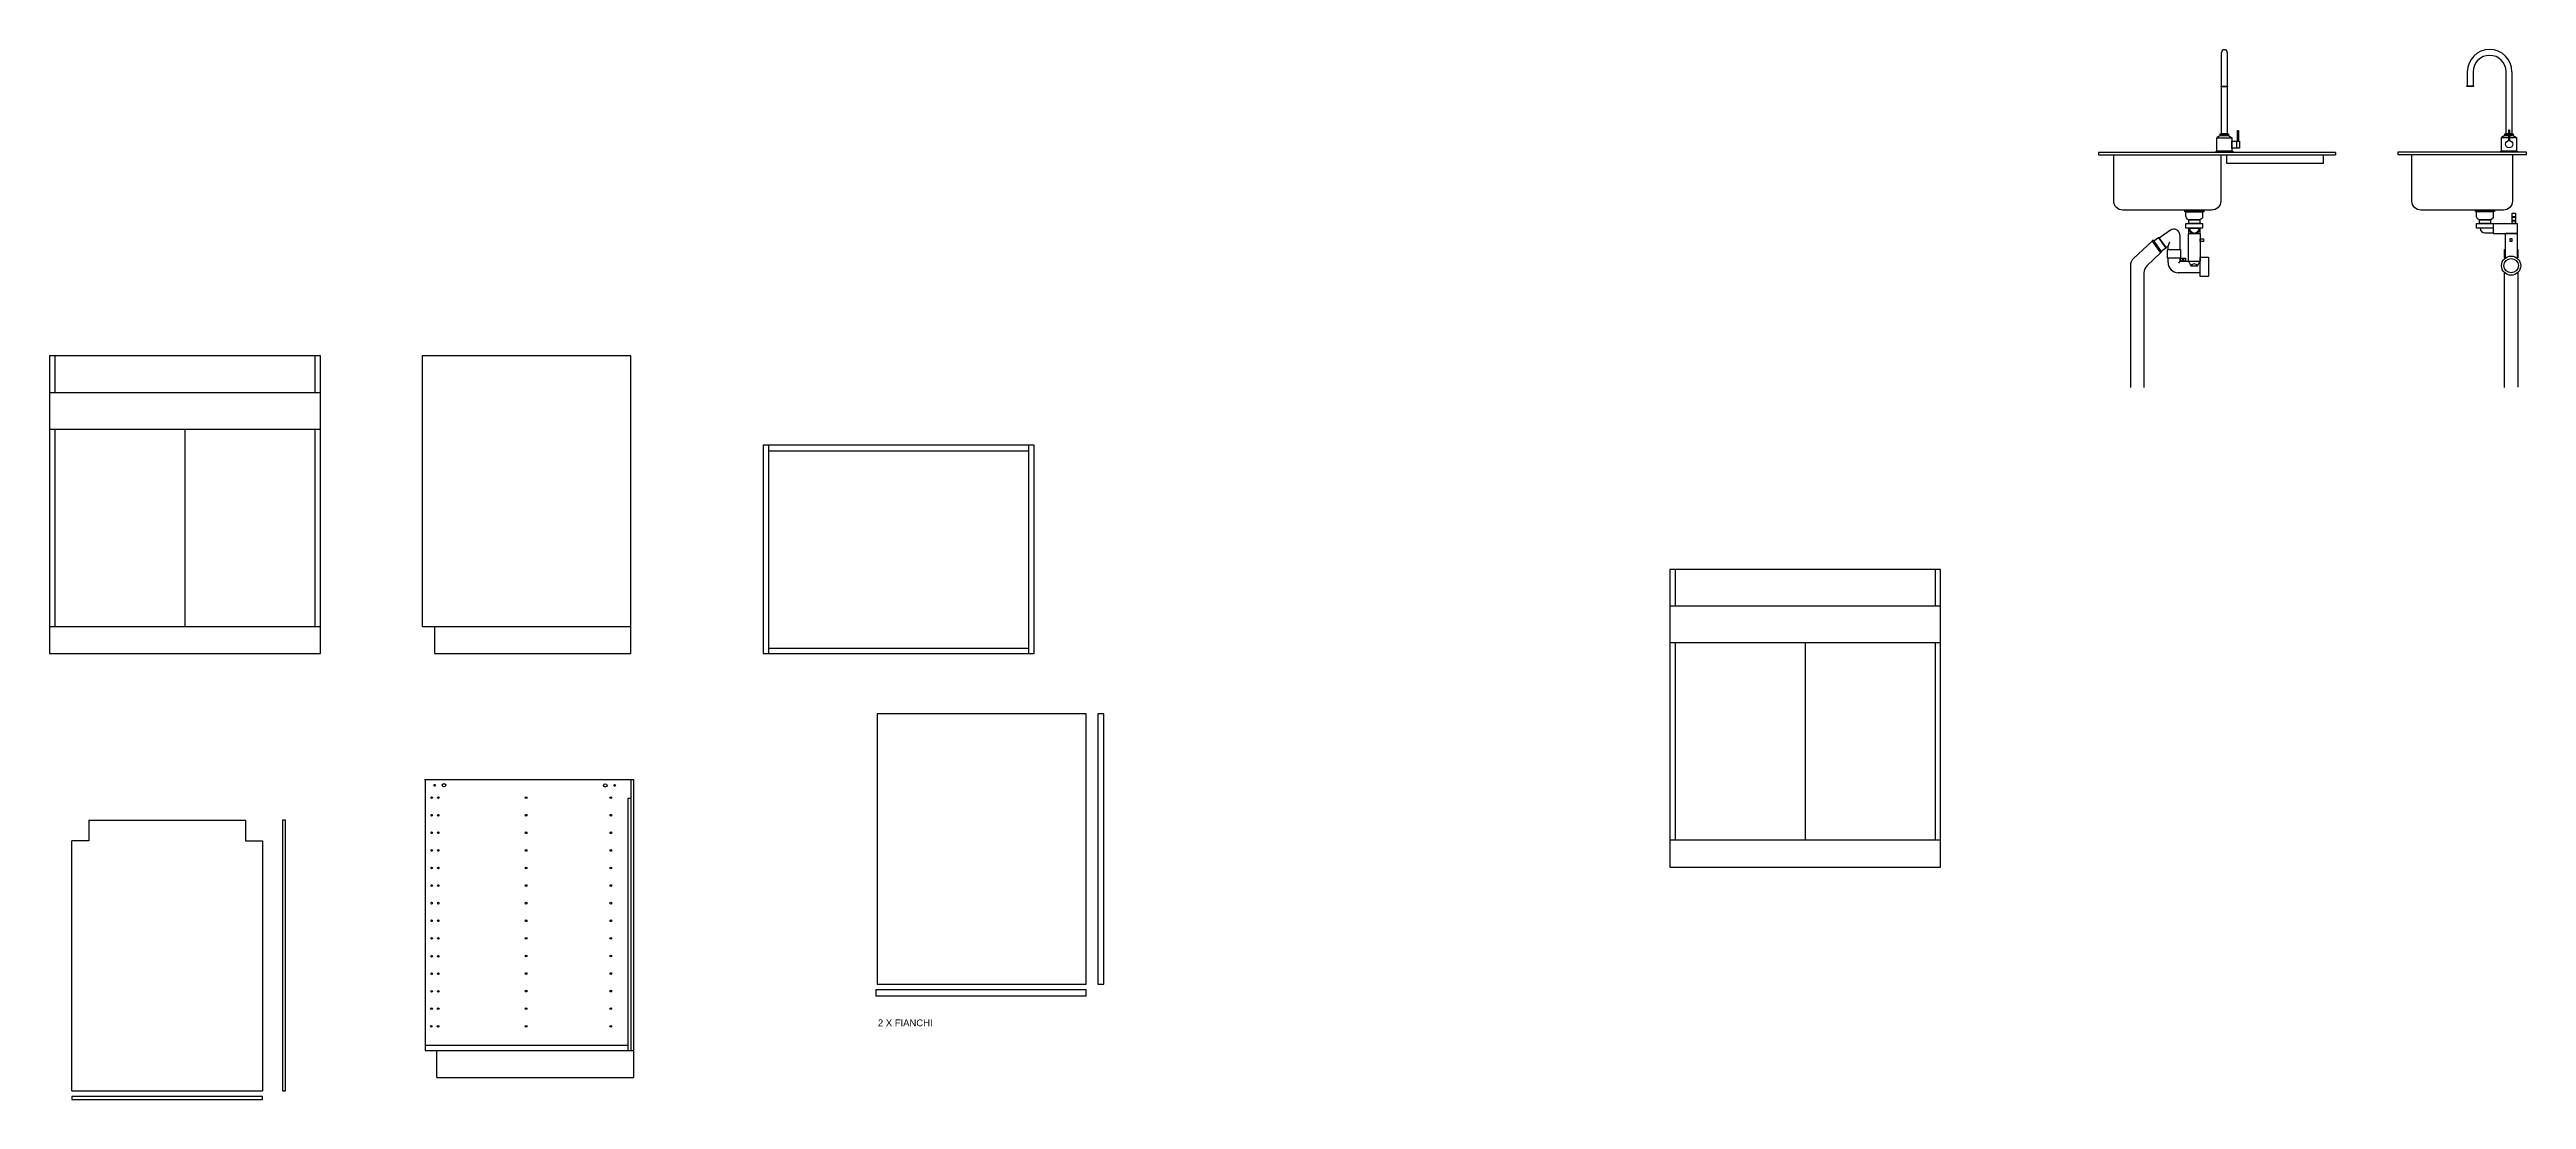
# Model space of a CAD drawing. Header units: inches. Extents: x 53 to 785, y -69 to 241.
import ezdxf

# ---------------------------------------------------------------- set-up
doc = ezdxf.new("R2010")
doc.units = ezdxf.units.IN
doc.header["$MEASUREMENT"] = 0
doc.layers.add('Layer1', color=3, linetype='Continuous')
doc.styles.get("Standard").update_dxf_attribs({"font": 'Arial.ttf'})

msp = doc.modelspace()

# ---------------------------------------------------------------- linework, layer by layer
for p, q in [((767.05, 234.52), (767.05, 230.34)), ((768.78, 234.52), (768.78, 230.34)), ((778.51, 230.34), (778.42, 230.34)), ((694.1, 215.65), (693.06, 215.05)), ((694.1, 215.65), (696.51, 215.65)), ((696.51, 215.65), (697.55, 215.05)), ((698.87, 214.05), (698.87, 211.92)), ((778.18, 215.71), (777.13, 215.11)), ((778.18, 215.71), (779.3, 215.71)), ((779.56, 215.71), (780.59, 215.71)), ((780.59, 215.71), (781.63, 215.11)), ((728.09, 210.7), (658.09, 210.7)), ((658.09, 210.7), (658.09, 210.02)), ((658.09, 210.02), (728.09, 210.02)), ((728.09, 210.7), (728.09, 210.02)), ((780.28, 191.75), (781.29, 191.75)), ((780.28, 191.56), (781.29, 191.56)), ((780.28, 190.68), (781.29, 190.68)), ((780.28, 190.48), (781.29, 190.48)), ((673.97, 184.5), (668.47, 179.36)), ((674.3, 184.74), (673.97, 184.51)), ((673.97, 184.5), (676.45, 180.96)), ((674.3, 184.74), (676.77, 181.2)), ((675.86, 185.43), (674.47, 184.49)), ((674.47, 184.49), (676.6, 181.44)), ((675.95, 185.49), (675.86, 185.43)), ((675.86, 185.43), (677.99, 182.38)), ((675.86, 185.43), (677.99, 182.38)), ((675.95, 185.49), (678.08, 182.44)), ((679.41, 187.75), (676.03, 185.38)), ((678.66, 183.02), (678, 182.56)), ((678.66, 183.02), (679.23, 184.25)), ((678.66, 181.99), (678.66, 183.02)), ((682.11, 186.33), (682.11, 181.99)), ((688.14, 186.66), (684.69, 186.66)), ((684.69, 178.58), (684.69, 186.66)), ((688.14, 186.66), (688.14, 178.58)), ((772.27, 186.89), (774.74, 186.89)), ((774.74, 189.71), (781.74, 189.71)), ((774.74, 188.31), (774.74, 186.69)), ((774.74, 186.69), (781.74, 186.69)), ((781.74, 186.69), (778.29, 186.69)), ((778.29, 179.46), (778.29, 186.69)), ((781.74, 189.71), (781.74, 186.69)), ((781.74, 186.69), (781.74, 179.46)), ((667.52, 177.17), (667.52, 141.19)), ((676.45, 180.96), (672.49, 177.26)), ((676.77, 181.2), (676.44, 180.97)), ((677.99, 182.38), (676.6, 181.44)), ((678.08, 182.44), (677.99, 182.38)), ((678.66, 178.13), (678.66, 179.48)), ((682.11, 178.58), (681.7, 177.95)), ((682.11, 179.48), (682.11, 178.58)), ((682.11, 178.58), (688.14, 178.58)), ((684.69, 178.58), (685.43, 177.19)), ((685.43, 177.19), (687.39, 177.19)), ((687.39, 177.19), (688.14, 178.58)), ((688.14, 175.13), (688.14, 178.58)), ((671.54, 175.07), (671.54, 141.23)), ((688.14, 175.13), (681.66, 175.13)), ((777.92, 175.3), (777.92, 141.21)), ((781.94, 175.09), (781.94, 141.25)), ((54.48, 150.52), (54.48, 139.72)), ((131.28, 150.52), (131.28, 139.72)), ((52.88, 139.72), (132.88, 139.72)), ((52.88, 128.92), (132.88, 128.92)), ((54.48, 128.92), (54.48, 70.52)), ((92.88, 128.92), (92.88, 70.52)), ((131.28, 128.92), (131.28, 70.52)), ((265.29, 124.12), (265.29, 62.52)), ((265.29, 122.52), (342.09, 122.52)), ((342.09, 124.12), (342.09, 62.52)), ((533.07, 87.43), (533.07, 76.63)), ((609.87, 87.43), (609.87, 76.63)), ((531.47, 76.63), (611.47, 76.63)), ((52.88, 70.52), (132.88, 70.52)), ((162.96, 70.52), (166.56, 70.52)), ((166.56, 70.52), (166.56, 62.52)), ((166.56, 70.52), (224.56, 70.52)), ((265.29, 64.12), (342.09, 64.12)), ((531.47, 65.83), (611.47, 65.83)), ((533.07, 65.83), (533.07, 7.43)), ((571.47, 65.83), (571.47, 7.43)), ((609.87, 65.83), (609.87, 7.43)), ((225.46, 25.17), (163.66, 25.17)), ((163.86, 25.17), (163.86, -54.83)), ((224.56, 25.17), (224.56, -38.43)), ((225.46, -62.83), (225.46, 25.17)), ((223.66, 19.79), (223.66, -36.63)), ((223.66, 19.79), (224.56, 19.79)), ((64.45, 13.32), (110.79, 13.32)), ((64.45, 13.32), (64.45, 7.2)), ((110.79, 13.32), (110.79, 7.2)), ((531.47, 7.43), (611.47, 7.43)), ((59.45, -66.68), (59.45, 7.2)), ((64.45, 7.2), (59.45, 7.2)), ((110.79, 7.2), (115.79, 7.2)), ((115.79, 7.2), (115.79, -66.68)), ((59.45, -35.88), (59.45, -34.28)), ((59.45, -37.78), (59.45, -37.68)), ((223.66, -36.63), (223.66, -38.43)), ((223.66, -38.43), (223.66, -54.83)), ((224.56, -38.43), (224.56, -54.83)), ((163.86, -53.23), (223.66, -53.23)), ((163.86, -54.83), (225.46, -54.83)), ((167.26, -62.83), (167.26, -54.83)), ((167.26, -62.83), (225.46, -62.83)), ((59.45, -66.68), (115.79, -66.68))]:
    msp.add_line(p, q)
for points in [[(694.44, 230.28), (694.44, 240.2)], [(696.17, 240.2), (696.17, 230.28)], [(779.3, 216.21), (778.51, 216.21), (778.51, 234.53)], [(780.25, 234.52), (780.25, 216.21), (779.56, 216.21)], [(696.17, 230.13), (696.17, 216.15), (694.44, 216.15), (694.44, 230.13)], [(779.56, 215.11), (781.63, 215.11), (781.63, 211.11), (777.13, 211.11), (777.13, 215.11), (779.3, 215.11)], [(779.3, 215.71), (778.18, 215.71), (778.18, 216.21), (779.3, 216.21)], [(779.3, 214.16), (779.3, 217.34), (779.56, 217.34), (779.56, 214.16)], [(779.56, 216.21), (780.59, 216.21), (780.59, 215.71), (779.56, 215.71)], [(684.79, 186.66), (684.79, 188.29), (688.04, 188.29), (688.04, 186.66)], [(778.29, 179.51), (778.09, 179.51), (778.09, 182.02), (778.29, 182.02)], [(781.74, 182.02), (781.94, 182.02), (781.94, 179.51), (781.74, 179.51)], [(166.56, 62.52), (224.56, 62.52), (224.56, 150.52), (162.96, 150.52), (162.96, 70.52)]]:
    msp.add_lwpolyline(points)
for points in [[(694.34, 230.28), (696.26, 230.28), (696.26, 230.13), (694.34, 230.13)], [(766.95, 230.34), (768.87, 230.34), (768.87, 230.18), (766.95, 230.18)], [(693.06, 215.05), (697.55, 215.05), (697.55, 211.05), (693.06, 211.05)], [(694.1, 216.15), (696.51, 216.15), (696.51, 215.65), (694.1, 215.65)], [(697.55, 214.05), (699.75, 214.05), (699.75, 211.92), (697.55, 211.92)], [(699.2, 217.21), (699.46, 217.21), (699.46, 214.05), (699.2, 214.05)], [(692.86, 211.05), (697.79, 211.05), (697.79, 210.7), (692.86, 210.7)], [(696.01, 210.02), (724.47, 210.02), (724.47, 207.39), (696.01, 207.39)], [(746.54, 210.04), (784.53, 210.04), (784.53, 210.76), (746.54, 210.76)], [(776.93, 211.11), (781.86, 211.11), (781.86, 210.76), (776.93, 210.76)], [(683.59, 193.64), (689.23, 193.64), (689.23, 193.16), (683.59, 193.16)], [(684.79, 190.76), (688.04, 190.76), (688.04, 189.68), (684.79, 189.68)], [(769.45, 193.66), (775.09, 193.66), (775.09, 193.18), (769.45, 193.18)], [(770.65, 190.79), (773.9, 190.79), (773.9, 189.71), (770.65, 189.71)], [(780.28, 192.7), (781.29, 192.7), (781.29, 189.71), (780.28, 189.71)], [(683.95, 189.68), (688.88, 189.68), (688.88, 188.29), (683.95, 188.29)], [(688.14, 185.19), (689.09, 185.19), (689.09, 184.35), (688.14, 184.35)], [(769.81, 189.71), (774.74, 189.71), (774.74, 188.31), (769.81, 188.31)], [(779.69, 185.21), (780.2, 185.21), (780.2, 184.37), (779.69, 184.37)], [(678.46, 181.99), (682.31, 181.99), (682.31, 179.48), (678.46, 179.48)], [(682.31, 179.48), (683.83, 179.48), (683.83, 178.58), (682.31, 178.58)], [(688.14, 179.69), (690.58, 179.69), (690.58, 174.02), (688.14, 174.02)], [(52.88, 62.52), (132.88, 62.52), (132.88, 150.52), (52.88, 150.52)], [(263.69, 62.52), (343.69, 62.52), (343.69, 124.12), (263.69, 124.12)], [(531.47, -0.57), (611.47, -0.57), (611.47, 87.43), (531.47, 87.43)], [(297.33, -35.24), (359.13, -35.24), (359.13, 44.76), (297.33, 44.76)], [(362.51, -35.24), (364.31, -35.24), (364.31, 44.76), (362.51, 44.76)], [(121.68, -66.68), (122.58, -66.68), (122.58, 13.32), (121.68, 13.32)], [(296.99, -38.65), (359.13, -38.65), (359.13, -36.85), (296.99, -36.85)], [(59.45, -69.29), (115.79, -69.29), (115.79, -68.39), (59.45, -68.39)]]:
    msp.add_lwpolyline(points, close=True)
for points in [[(662.62, 210.02), (694.23, 210.02), (694.23, 196.26, -0.414214), (691.6, 193.64), (665.24, 193.64, -0.414214), (662.62, 196.26)], [(750.69, 210.04), (780.37, 210.04), (780.37, 196.28, -0.414214), (777.75, 193.66), (753.32, 193.66, -0.414214), (750.69, 196.28)], [(769.81, 193.18), (774.74, 193.18), (774.74, 191.79, -0.414214), (773.74, 190.79), (770.81, 190.79, -0.414214), (769.81, 191.79)]]:
    msp.add_lwpolyline(points, format="xyb", close=True)
msp.add_lwpolyline([(683.95, 191.76), (683.95, 193.16), (688.88, 193.16), (688.88, 191.76, -0.414214), (687.88, 190.76), (684.79, 190.76)], format="xyb")
for centre, radius in [((779.41, 213.11), 1.07), ((683.07, 178.99), 0.2), ((780.01, 177.22), 2.83), ((780.01, 177.22), 2.13), ((166.64, 23.62), 0.25), ((169.39, 23.62), 0.5), ((217.05, 23.55), 0.5), ((219.8, 23.55), 0.25), ((165.74, 19.95), 0.25), ((165.74, 14.75), 0.25), ((167.74, 19.95), 0.25), ((167.74, 14.75), 0.25), ((193.66, 19.95), 0.25), ((193.66, 14.75), 0.25), ((218.66, 19.95), 0.25), ((218.66, 14.75), 0.25), ((165.74, 9.55), 0.25), ((167.74, 9.55), 0.25), ((193.66, 9.55), 0.25), ((218.66, 9.55), 0.25), ((165.74, 4.35), 0.25), ((167.74, 4.35), 0.25), ((193.66, 4.35), 0.25), ((218.66, 4.35), 0.25), ((165.74, -0.85), 0.25), ((165.74, -6.05), 0.25), ((167.74, -0.85), 0.25), ((167.74, -6.05), 0.25), ((193.66, -0.85), 0.25), ((193.66, -6.05), 0.25), ((218.66, -0.85), 0.25), ((218.66, -6.05), 0.25), ((165.74, -11.25), 0.25), ((167.74, -11.25), 0.25), ((193.66, -11.25), 0.25), ((218.66, -11.25), 0.25), ((165.74, -16.45), 0.25), ((165.74, -21.65), 0.25), ((167.74, -16.45), 0.25), ((167.74, -21.65), 0.25), ((193.66, -16.45), 0.25), ((193.66, -21.65), 0.25), ((218.66, -16.45), 0.25), ((218.66, -21.65), 0.25), ((165.74, -26.92), 0.25), ((167.74, -26.92), 0.25), ((193.66, -26.85), 0.25), ((218.66, -26.85), 0.25), ((165.74, -32.12), 0.25), ((167.74, -32.12), 0.25), ((193.66, -32.05), 0.25), ((218.66, -32.05), 0.25), ((165.7, -42.45), 0.25), ((165.74, -37.32), 0.25), ((167.7, -42.45), 0.25), ((167.74, -37.32), 0.25), ((193.66, -37.25), 0.25), ((193.66, -42.45), 0.25), ((218.66, -37.25), 0.25), ((218.66, -42.45), 0.25), ((165.65, -47.65), 0.25), ((167.65, -47.65), 0.25), ((193.66, -47.65), 0.25), ((218.66, -47.65), 0.25)]:
    msp.add_circle(centre, radius)
for centre, radius, start, end in [((695.3, 240.2), 0.867, 0, 180), ((773.65, 234.52), 6.6, 0, 180), ((773.65, 234.52), 4.87, 0, 180), ((684.95, 191.76), 1, 180, 270), ((680.39, 186.33), 1.72, 0, 125.29867), ((686.41, 188.29), 1.62, 180, 0), ((686.41, 188.29), 1.42, 180, 0), ((772.27, 188.31), 1.42, 180, 270), ((670.52, 177.17), 3, 133.1007, 180), ((674.54, 175.07), 3, 133.1007, 180), ((681.66, 178.13), 3, 180, 270), ((686.41, 176.54), 1.18, 33.67751, 146.32249)]:
    msp.add_arc(centre, radius, start, end)

# ---------------------------------------------------------------- texts
at = {"layer": 'Layer1', "insert": (297.58, -45.63), "char_height": 2, "attachment_point": 1}
msp.add_mtext_dynamic_manual_height_columns('2 X FIANCHI', width=205.3923, gutter_width=1, heights=[0], dxfattribs=at)

doc.saveas('drawing.dxf')
